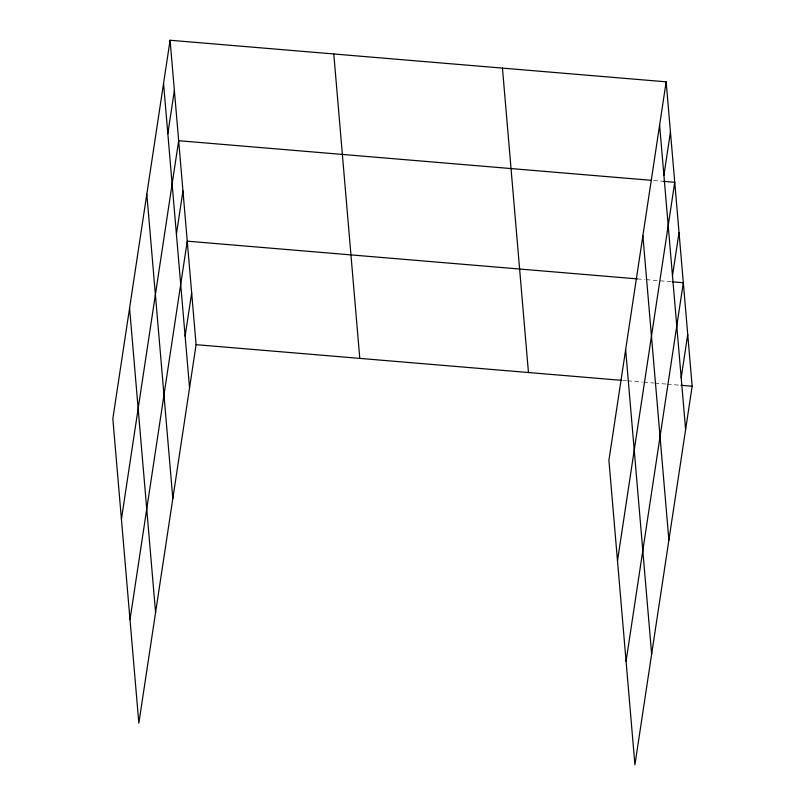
<?xml version="1.0" encoding="UTF-8"?>
<svg xmlns="http://www.w3.org/2000/svg" width="805" height="805" viewBox="0 0 805 805"><rect width="100%" height="100%" fill="white"/><g stroke="black" fill="none" stroke-linecap="round" stroke-linejoin="round"><path stroke-width="0.6" stroke-dasharray="4.03 3.02" d="M653.65 180.521L663.572 181.356M637.429 278.902L644.875 279.526M646.113 279.627L670.917 281.71M622.708 380.423L626.431 380.735M627.669 380.846L642.551 382.093M643.789 382.194L653.71 383.029M654.948 383.13L666.107 384.066M667.355 384.166L679.752 385.213"/><path stroke-width="1.21" d="M170.086 40.25L112.841 418.751L138.842 723.172L196.088 344.671L170.086 40.25L666.158 81.828L692.159 386.249L634.914 764.75L608.912 460.329L666.158 81.828M167.832 133.731L174.373 90.482M121.424 519.205L178.67 140.704L651.175 180.31M176.416 234.195L182.956 190.936M130.007 619.669L187.243 241.168L637.429 278.902M185.12 336.168L191.671 292.919M663.904 175.319L670.444 132.06M617.495 560.793L674.741 182.292L663.572 181.356M672.487 275.773L679.028 232.514M626.069 661.247L683.314 282.746L672.155 281.81M681.191 377.756L687.732 334.498M196.088 344.671L621.47 380.322M680.99 385.313L692.159 386.249M659.617 125.087L685.608 429.508M642.883 235.724L668.885 540.135M625.646 349.702L651.648 654.123M502.451 68.113L528.452 372.524M333.793 53.975L359.785 358.386M163.546 83.509L189.547 387.919M146.812 194.136L172.813 498.557M129.575 308.124L155.576 612.535"/></g></svg>
